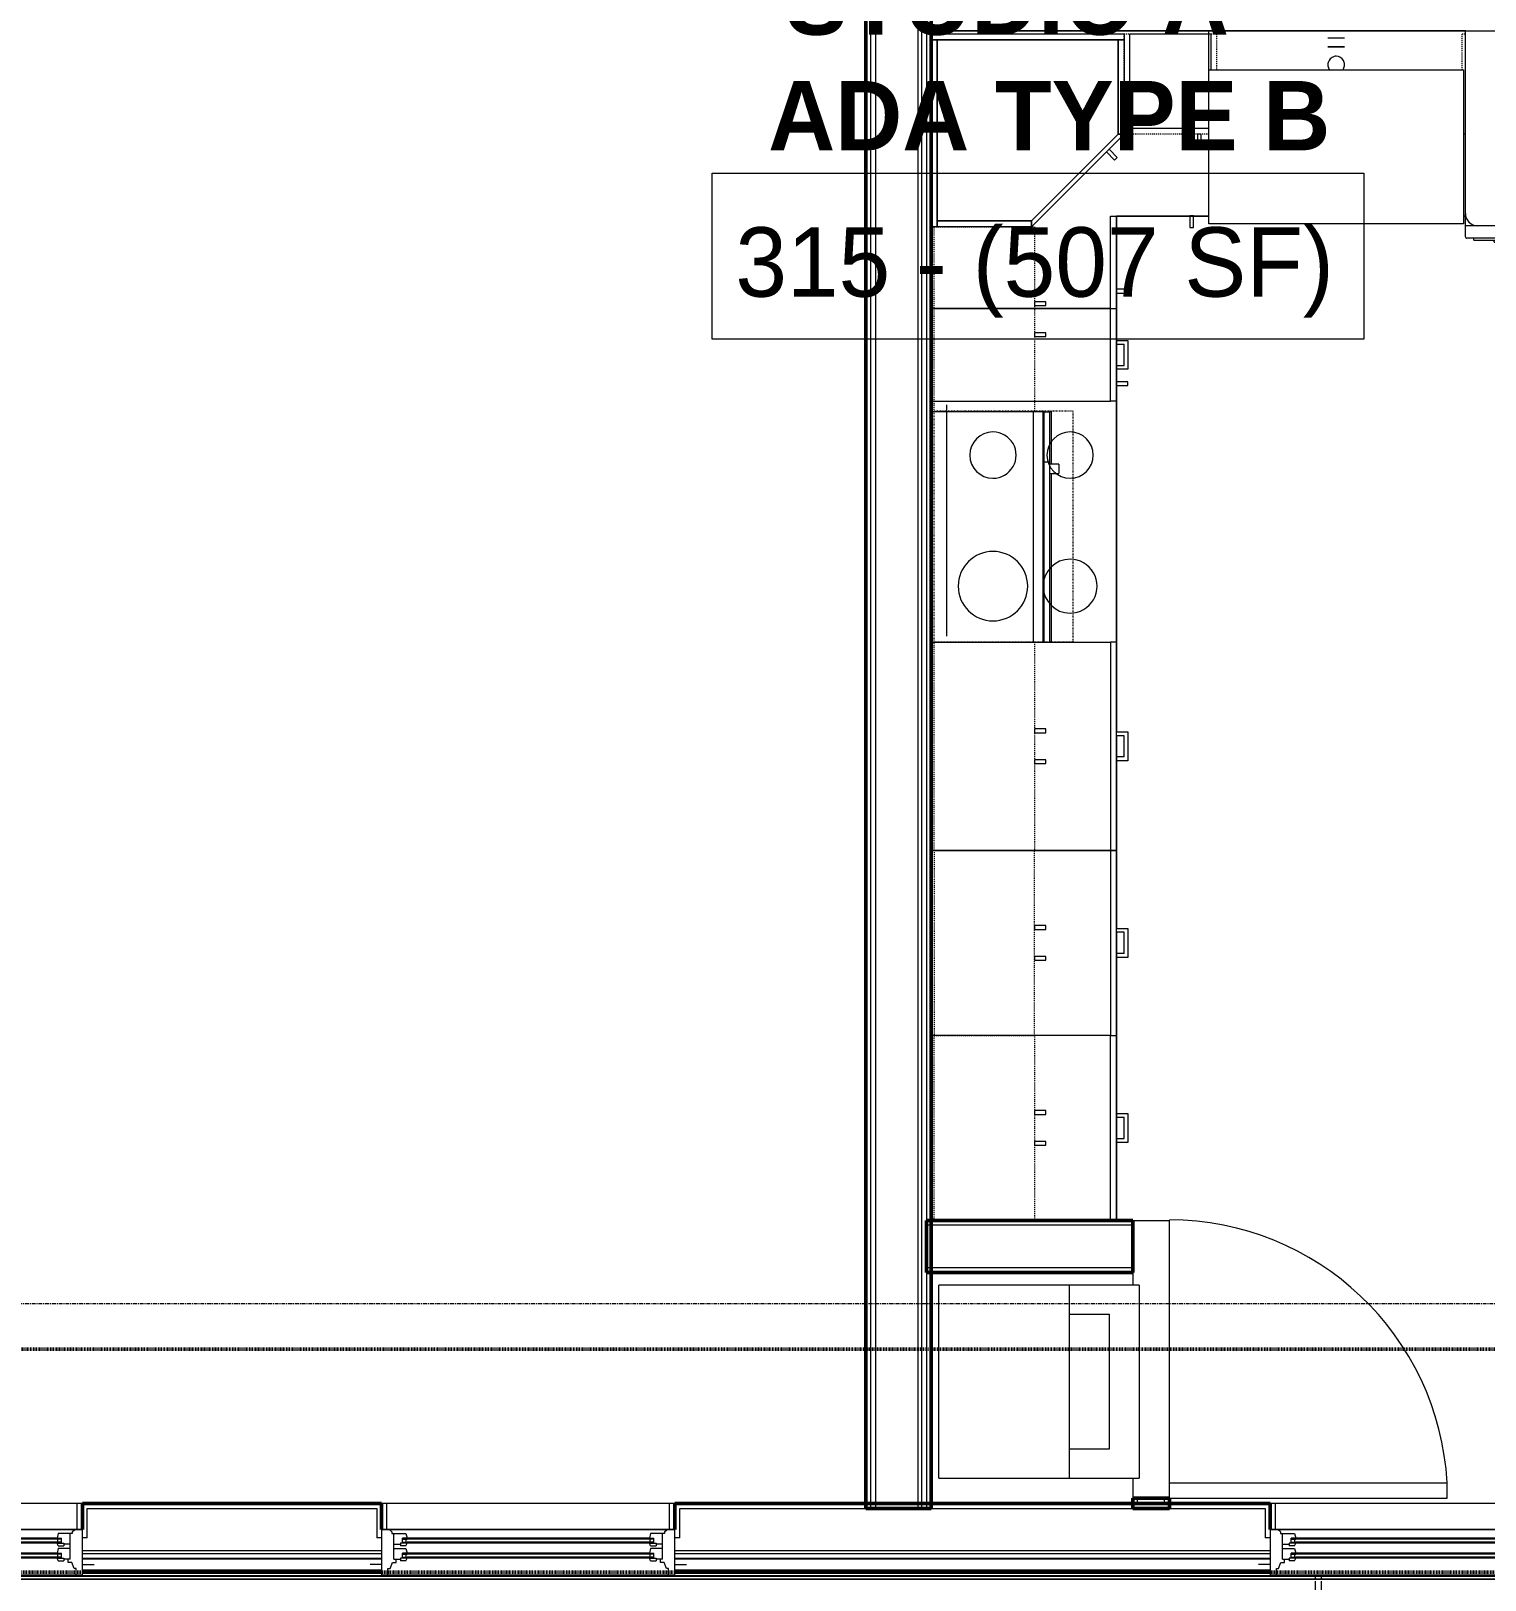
# Model space of a CAD drawing. Header units: inches. Extents: x -4235 to -464, y 9767 to 12347.
# Drawn here: x -3028.8 to -2840.3, y 11246.4 to 11447.2 of the extents above; entities that cross this region are included whole.
import ezdxf

# ---------------------------------------------------------------- set-up
doc = ezdxf.new("R2010")
doc.units = ezdxf.units.IN
doc.header["$MEASUREMENT"] = 0
for name, pattern in [('Dash', [0.25, 0.125, -0.125]), ('Dash 1_16_', [0.125, 0.0625, -0.0625]), ('Grid Line 1_2_', [0.875, 0.5, -0.125, 0.125, -0.125]), ('Overhead', [0.15625, 0.09375, -0.0625])]:
    doc.linetypes.add(name, pattern=pattern)
for name, color, linetype, lineweight in [('0-1', 7, 'Continuous', 5), ('0-2', 10, 'Continuous', 9), ('A-AREA-IDEN', 2, 'Continuous', 9), ('A-DOOR-1', 10, 'Continuous', 9), ('A-DOOR-2', 50, 'Continuous', 20), ('A-GLAZ-1', 151, 'Continuous', 9), ('A-GLAZ-2', 151, 'Continuous', 20), ('A-WALL', 113, 'Continuous', 13), ('A-WALL-1', 7, 'Continuous', 50), ('A-WALL-2', 250, 'Continuous', 13), ('A-WALL-3', 10, 'Continuous', 9), ('A-WALL-4', 254, 'Continuous', 9), ('A-WALL-5', 113, 'Continuous', 9), ('A-WALL-6', 113, 'Continuous', 50), ('C-PROP-LINE-1', 91, 'Dash 1_16_', 50), ('I-WALL-1', 7, 'Continuous', 50), ('P-SANR-FIXT-1', 10, 'Continuous', 9), ('P-SANR-FIXT-2', 254, 'Continuous', 9), ('Q-CASE', 31, 'Continuous', 9), ('Q-CASE-1', 254, 'Continuous', 9), ('Q-CASE-2', 10, 'Continuous', 9), ('Q-CASE-3', 254, 'Dash', 9), ('Q-CASE-4', 10, 'Dash', 9), ('Q-SPCQ-1', 10, 'Continuous', 9), ('Q-SPCQ-2', 91, 'Overhead', 9), ('S-GRID-1', 1, 'Grid Line 1_2_', 9)]:
    doc.layers.add(name, color=color, linetype=linetype, lineweight=lineweight)
doc.styles.add('Century Gothic', font='ufonts.com_century-gothic.ttf', dxfattribs={"height": 9})
doc.styles.add('Century Gothic_B', font='GOTHICB.TTF', dxfattribs={"height": 9})

# ---------------------------------------------------------------- blocks, each defined once
blk = doc.blocks.new('Range - 24_ x 30_-2320547-BACKGROUND - RCP - 3RD FLOOR')
at = {"layer": 'Q-SPCQ-1'}
blk.add_line((0, 22), (30, 22), dxfattribs=at)
for centre, radius, start, end in [((6.5, 16), 4.5, 360, 180), ((23.5, 16), 3, 360, 180), ((6.5, 16), 4.5, 180, 360), ((23.5, 16), 3, 180, 0), ((6.5, 6), 3.5, 360, 180), ((23.5, 6), 3, 360, 180), ((6.5, 6), 3.5, 180, 0), ((23.5, 6), 3, 180, 360)]:
    blk.add_arc(centre, radius, start, end, dxfattribs=at)
blk = doc.blocks.new('Dishwasher_15404 - 34_ counter-V65-BACKGROUND - RCP - 3RD FLOOR')
at = {"layer": 'Q-SPCQ-1'}
for p, q in [((0, -24), (0, 0)), ((0, 0), (23.68, 0)), ((23.68, 0), (25.25, 0)), ((25.25, 0), (26.68, 0)), ((25.25, 0), (25.25, -1.57)), ((25.25, -1.57), (25.25, -22.43)), ((26.87, -0.2), (26.87, -23.8)), ((27.12, -1.09), (26.87, -1.09)), ((27.12, -2.61), (27.12, -1.09)), ((27.12, -3.81), (27.12, -2.61)), ((27.12, -20.19), (27.12, -3.81)), ((27.37, -4.82), (27.12, -4.82)), ((27.37, -5.81), (27.37, -4.82)), ((27.37, -6.79), (27.37, -5.81)), ((27.12, -6.79), (27.37, -6.79)), ((27.37, -16.15), (27.12, -16.15)), ((27.37, -16.74), (27.12, -16.74)), ((27.37, -17.33), (27.12, -17.33)), ((27.37, -17.92), (27.12, -17.92)), ((27.37, -16.74), (27.37, -16.15)), ((27.37, -17.92), (27.37, -17.33)), ((27.37, -18.51), (27.12, -18.51)), ((27.37, -19.1), (27.12, -19.1)), ((27.37, -19.69), (27.12, -19.69)), ((27.37, -19.1), (27.37, -18.51)), ((27.37, -20.28), (27.37, -19.69)), ((27.12, -21.39), (27.12, -20.19)), ((27.37, -20.28), (27.12, -20.28)), ((27.12, -22.91), (27.12, -21.39)), ((23.68, -24), (0, -24)), ((25.25, -24), (23.68, -24)), ((25.25, -22.43), (25.25, -24)), ((26.68, -24), (25.25, -24)), ((27.12, -22.91), (26.87, -22.91))]:
    blk.add_line(p, q, dxfattribs=at)
for centre, radius, start, end in [((26.68, -0.2), 0.197, 15, 90), ((26.68, -0.2), 0.197, 0, 90), ((23.68, -1.57), 1.57, 0, 90), ((23.68, -1.57), 1.57, 32.077, 42.3359), ((23.68, -1.57), 1.57, 17.8182, 27.5266), ((23.68, -1.57), 1.57, 0, 13.6425), ((23.68, -22.43), 1.57, 270, 0), ((23.68, -22.43), 1.57, 317.6641, 327.923), ((23.68, -22.43), 1.57, 332.4734, 342.1818), ((23.68, -22.43), 1.57, 347.4108, 0), ((26.68, -23.8), 0.197, 270, 0)]:
    blk.add_arc(centre, radius, start, end, dxfattribs=at)
blk = doc.blocks.new('SWING - SINGLE - FLUSH - 36_ x 80_ - OFFSET PIVOT DOOR AT MAGIC PAK AND WASHER_DRYER-3199414-BACKGROUND - RCP - 3RD FLOOR')
at = {"layer": 'A-DOOR-1'}
blk.add_arc((18, 2.37), 36.07, 93.1789, 180, dxfattribs=at)
at = {"layer": 'A-DOOR-2'}
for p, q in [((16, 2.37), (16, 38.39)), ((18, 38.39), (16, 38.39)), ((18, 2.37), (18, 38.39)), ((18, 2.37), (16, 2.37))]:
    blk.add_line(p, q, dxfattribs=at)
blk = doc.blocks.new('Stacked Washer and Dryer - 26_x25_ - Private-1352637-BACKGROUND - RCP - 3RD FLOOR')
at = {"layer": 'P-SANR-FIXT-1'}
for p, q in [((26, 12.5), (0, 12.5)), ((0, -12.5), (0, 12.5)), ((16.90625, 12.5), (16.90625, -12.5)), ((26, 12.5), (26, -12.5)), ((16.90625, 8.75), (22.09375, 8.75)), ((22.09375, 8.75), (22.09375, -8.75)), ((22.09375, -8.75), (16.90625, -8.75)), ((0, -12.5), (26, -12.5))]:
    blk.add_line(p, q, dxfattribs=at)
blk = doc.blocks.new('30quot_MicrowaveVent_11166 - 70cm miele oven-V67-BACKGROUND - RCP - 3RD FLOOR')
at = {"layer": 'Q-CASE-1'}
for p, q in [((-14.2, -0.41), (-14.2, -13.23)), ((15.68, -13.23), (15.68, -0.41)), ((-14.2, -13.23), (-14.2, -14.49)), ((15.68, -13.23), (-14.2, -13.23)), ((15.68, -14.49), (15.68, -13.23)), ((-14.2, -14.49), (15.68, -14.49)), ((9.18, -14.61), (-14.2, -14.61)), ((-14.2, -14.61), (-14.2, -15.39)), ((-14.2, -15.39), (-14.2, -15.6)), ((-14.2, -15.39), (9.18, -15.39)), ((-14.2, -15.6), (7.69, -15.6)), ((7.69, -15.39), (7.69, -16.55)), ((8.88, -16.55), (8.88, -15.39)), ((8.88, -15.6), (15.68, -15.6)), ((9.18, -14.61), (9.18, -15.39)), ((15.68, -14.61), (9.18, -14.61)), ((9.18, -14.61), (9.18, -15.39)), ((9.18, -15.39), (15.68, -15.39)), ((15.68, -14.61), (15.68, -15.39)), ((15.68, -15.6), (15.68, -15.39)), ((7.69, -16.6), (8.88, -16.6))]:
    blk.add_line(p, q, dxfattribs=at)
at = {"layer": 'Q-CASE-2'}
for p, q in [((-14.2, 0), (-14.2, -0.37)), ((15.68, 0), (-14.2, 0)), ((15.68, -0.37), (15.68, 0))]:
    blk.add_line(p, q, dxfattribs=at)
blk = doc.blocks.new('Base Cabinet 3 Drawer 230 - Base Cabinet 3 Drawer 230 27_-2571739-BACKGROUND - RCP - 3RD FLOOR')
at = {"layer": 'Q-CASE-2'}
for p, q in [((-12.76, -23.25), (-12.76, 0)), ((-12.76, 0), (14.24, 0)), ((14.24, 0), (14.24, -23.25)), ((-12.76, -23.25), (-12.76, -24)), ((14.24, -23.25), (-12.76, -23.25)), ((-12.76, -24), (14.24, -24)), ((-0.64, -24), (-1.14, -24)), ((-1.14, -25.5), (-1.14, -24)), ((-0.64, -25), (-0.64, -24)), ((2.11, -25), (2.11, -24)), ((2.11, -24), (2.61, -24)), ((2.61, -24), (2.61, -25.5)), ((14.24, -24), (14.24, -23.25)), ((2.61, -25.5), (-1.14, -25.5)), ((-0.64, -25), (2.11, -25))]:
    blk.add_line(p, q, dxfattribs=at)
blk = doc.blocks.new('Base Cabinet 3 Drawer 230 - Base Cabinet 3 Drawer 230 24_-2554933-BACKGROUND - RCP - 3RD FLOOR')
at = {"layer": 'Q-CASE-2'}
for p, q in [((-11.26, -23.25), (-11.26, 0)), ((-11.26, 0), (12.74, 0)), ((12.74, 0), (12.74, -23.25)), ((-11.26, -23.25), (-11.26, -24)), ((12.74, -23.25), (-11.26, -23.25)), ((-11.26, -24), (12.74, -24)), ((-0.64, -24), (-1.14, -24)), ((-1.14, -25.5), (-1.14, -24)), ((-0.64, -25), (-0.64, -24)), ((2.11, -25), (2.11, -24)), ((2.11, -24), (2.61, -24)), ((2.61, -24), (2.61, -25.5)), ((12.74, -24), (12.74, -23.25)), ((2.61, -25.5), (-1.14, -25.5)), ((-0.64, -25), (2.11, -25))]:
    blk.add_line(p, q, dxfattribs=at)
blk = doc.blocks.new('Single Door 1 Drawer 211 - 211 Base Cabinet Single Door1 Drawer 12_-2709705-BACKGROUND - RCP - 3RD FLOOR')
at = {"layer": 'Q-CASE-2'}
for p, q in [((-7.14, 24), (-7.14, 25.5)), ((-7.14, 25.5), (-3.39, 25.5)), ((-3.89, 25), (-6.64, 25)), ((-6.64, 24), (-6.64, 25)), ((-3.89, 24), (-3.89, 25)), ((-3.39, 25.5), (-3.39, 24)), ((-1.27, 25.5), (-1.76, 25.5)), ((-1.76, 25.5), (-1.76, 24)), ((-1.27, 24), (-1.27, 25.5)), ((-11.26, 24), (0.74, 24)), ((-11.26, 23.25), (-11.26, 24)), ((0.74, 23.25), (-11.26, 23.25)), ((-11.26, 23.25), (-11.26, 0)), ((-7.14, 24), (-6.64, 24)), ((-3.39, 24), (-3.89, 24)), ((-1.76, 24), (-1.27, 24)), ((0.74, 24), (0.74, 23.25)), ((0.74, 0), (0.74, 23.25)), ((-11.26, 0), (0.74, 0))]:
    blk.add_line(p, q, dxfattribs=at)
blk = doc.blocks.new('Base Cabinet Corner 197 - Base Cabinet Corner 197-2569781-BACKGROUND - RCP - 3RD FLOOR')
at = {"layer": 'Q-CASE-2'}
for p, q in [((0.74, 36), (-23.26, 36)), ((-23.26, 36), (-23.26, 0)), ((0.74, 23.25), (0.74, 36)), ((0.74, 24), (0.74, 36)), ((0.73, 34), (0.73, 33.51)), ((2.23, 34), (0.73, 34)), ((0.73, 33.51), (2.23, 33.51)), ((2.23, 33.51), (2.23, 34)), ((10.73, 25.5), (10.24, 25.5)), ((10.24, 25.5), (10.24, 24)), ((10.73, 24), (10.73, 25.5)), ((12.74, 24), (0.74, 24)), ((0.74, 23.25), (0.74, 24)), ((12.74, 23.25), (0.74, 23.25)), ((10.24, 24), (10.73, 24)), ((12.74, 0), (12.74, 24)), ((-23.26, 0), (12.74, 0))]:
    blk.add_line(p, q, dxfattribs=at)
blk = doc.blocks.new('308 - 308 x 24_-V68-BACKGROUND - RCP - 3RD FLOOR')
at = {"layer": 'Q-CASE'}
for p, q in [((-12, 13.19), (0, 25.19)), ((0, 24.44), (-11.25, 13.19)), ((0, 25.19), (0, 24.44)), ((-11.25, 13.19), (-12, 13.19))]:
    blk.add_line(p, q, dxfattribs=at)
at = {"layer": 'Q-CASE-1'}
for p, q in [((-11.25, 13.19), (0, 24.44)), ((0, 25.19), (12.25, 25.19)), ((0, 24.44), (0, 25.19)), ((0, 24.44), (12.25, 24.44)), ((12.25, 24.44), (0, 24.44)), ((12.25, 25.19), (12.25, 24.44)), ((12.25, 0.94), (12.25, 25.19)), ((12.25, 25.19), (12.59, 25.19)), ((12.25, 24.44), (12.25, 0.94)), ((-10.76, 16.55), (-11.11, 16.2)), ((-11.11, 16.2), (-10.05, 15.14)), ((-9.7, 15.49), (-10.76, 16.55)), ((-12, 13.19), (-11.25, 13.19)), ((-12, 3.33), (-12, 13.19)), ((-11.25, 3.27), (-11.25, 13.19)), ((-11.25, 13.19), (-11.25, 3.27)), ((-12, 0.94), (-12, 3.31)), ((-11.25, 0.94), (-11.25, 3.2)), ((-11.25, 3.2), (-11.25, 0.94)), ((-11.25, 0.94), (-12, 0.94)), ((-12, 0.19), (-12, 0.94)), ((-12, 0.94), (12.59, 0.94)), ((12.25, 0.94), (-11.25, 0.94)), ((12.59, 0.94), (12.25, 0.94))]:
    blk.add_line(p, q, dxfattribs=at)
at = {"layer": 'Q-CASE-2'}
for p, q in [((12.62, 25.19), (13, 25.19)), ((13, 25.19), (13, 0.94)), ((10.32, 0.19), (-12, 0.19)), ((12.59, 0.19), (10.37, 0.19)), ((13, 0.94), (12.62, 0.94)), ((12.62, 0.94), (13, 0.94)), ((13, 0.19), (12.62, 0.19)), ((13, 0.94), (13, 0.19))]:
    blk.add_line(p, q, dxfattribs=at)
blk = doc.blocks.new('300 Series Wall Hung Cabinet_302 - 24_ X 24_-2590484-BACKGROUND - RCP - 3RD FLOOR')
at = {"layer": 'Q-CASE-3'}
for p, q in [((11.6, 13.19), (11.85, 13.19)), ((12, 4.87), (12, 0.19))]:
    blk.add_line(p, q, dxfattribs=at)
at = {"layer": 'Q-CASE-4'}
blk.add_line((12, 0.19), (11.6, 0.19), dxfattribs=at)
blk = doc.blocks.new('300 Series Wall Hung Cabinet_301 - 12_ x 24_-2730234-BACKGROUND - RCP - 3RD FLOOR')
at = {"layer": 'Q-CASE-1'}
for p, q in [((-3.51, 14.69), (-4, 14.69)), ((-4, 14.69), (-4, 13.19)), ((-3.51, 13.19), (-3.51, 14.69)), ((-5, 12.44), (5.25, 12.44)), ((-4, 13.19), (-3.51, 13.19)), ((5.25, 12.44), (5.25, 3.44)), ((-5.25, 0.19), (-5.25, 4.87)), ((5.25, 3.41), (5.25, 0.19))]:
    blk.add_line(p, q, dxfattribs=at)
at = {"layer": 'Q-CASE-2'}
blk.add_line((5.25, 0.19), (-5.25, 0.19), dxfattribs=at)
at = {"layer": 'Q-CASE-3'}
for p, q in [((-5, 13.19), (6, 13.19)), ((6, 13.19), (6, 3.33)), ((-6, 0.19), (-6, 4.87)), ((6, 3.31), (6, 0.19))]:
    blk.add_line(p, q, dxfattribs=at)
at = {"layer": 'Q-CASE-4'}
blk.add_line((6, 0.19), (-6, 0.19), dxfattribs=at)
blk = doc.blocks.new('Base Cabinet 3 Drawer 230 - Base Cabinet 3 Drawer 230 24_-2578604-BACKGROUND - RCP - 3RD FLOOR')
at = {"layer": 'Q-CASE-2'}
for p, q in [((-1.14, 24), (-1.14, 25.5)), ((-1.14, 25.5), (2.61, 25.5)), ((2.11, 25), (-0.64, 25)), ((-0.64, 24), (-0.64, 25)), ((2.11, 24), (2.11, 25)), ((2.61, 25.5), (2.61, 24)), ((-11.26, 24), (12.74, 24)), ((-11.26, 23.25), (-11.26, 24)), ((12.74, 23.25), (-11.26, 23.25)), ((-11.26, 23.25), (-11.26, 0)), ((-1.14, 24), (-0.64, 24)), ((2.61, 24), (2.11, 24)), ((12.74, 24), (12.74, 23.25)), ((12.74, 0), (12.74, 23.25)), ((-11.26, 0), (12.74, 0))]:
    blk.add_line(p, q, dxfattribs=at)
blk = doc.blocks.new('kitchen_faucet_14143 - kitchen_faucet_14143-V74-BACKGROUND - RCP - 3RD FLOOR')
at = {"layer": 'P-SANR-FIXT-2'}
for p, q in [((2.26, 1.05), (2.26, 1.08)), ((2.26, 0.94), (2.26, 1.05)), ((2.26, 0.54), (2.26, 0.94)), ((2.26, 0.28), (2.26, 0.54)), ((2.26, 0), (2.26, 0.28)), ((2.26, -0.28), (2.26, 0)), ((2.34, 1.08), (2.34, 1.05)), ((2.34, 1.05), (2.34, 0.94)), ((2.34, 0.94), (2.34, 0.54)), ((2.34, 0.54), (2.34, 0.28)), ((2.34, 0.28), (2.34, -0.28)), ((3.44, 0.94), (3.44, 1.08)), ((3.44, 0.54), (3.44, 0.94)), ((3.44, 0.28), (3.44, 0.54)), ((3.44, -0.28), (3.44, 0.28)), ((2.26, -0.54), (2.26, -0.28)), ((2.26, -0.77), (2.26, -0.54)), ((2.26, -0.94), (2.26, -0.77)), ((2.26, -1.05), (2.26, -0.94)), ((2.26, -1.08), (2.26, -1.05)), ((2.34, -0.28), (2.34, -0.54)), ((2.34, -0.54), (2.34, -0.94)), ((2.34, -0.94), (2.34, -1.08)), ((3.44, -0.77), (3.44, -0.28)), ((3.44, -0.94), (3.44, -0.77)), ((3.44, -1.05), (3.44, -0.94)), ((3.44, -1.08), (3.44, -1.05))]:
    blk.add_line(p, q, dxfattribs=at)
for start, end in [(120, 130.3805), (105, 120), (75, 105), (15, 74.8695), (300, 0), (0, 15), (229.6195, 240), (240, 255), (255, 285), (285, 300)]:
    blk.add_arc((0, 0), 1.08, start, end, dxfattribs=at)
blk = doc.blocks.new('Stainless Steel Farmhous Kitchen Sink - Stainless Steel Farmhous Kitchen Sink-2552578-BACKGROUND - RCP - 3RD FLOOR')
at = {"layer": 'P-SANR-FIXT-1'}
for p, q in [((-33, 22.2), (0, 22.2)), ((-33, 2.25), (-33, 22.2)), ((0, 22.2), (0, 2.25)), ((0, 2.25), (-33, 2.25))]:
    blk.add_line(p, q, dxfattribs=at)
blk = doc.blocks.new('300 Series Wall Hung Cabinet_302 - 27_ X 24_-2766376-BACKGROUND - RCP - 3RD FLOOR')
at = {"layer": 'Q-CASE-1'}
for p, q in [((-1.76, 14.69), (-2.25, 14.69)), ((-2.25, 14.69), (-2.25, 13.19)), ((-1.76, 13.19), (-1.76, 14.69)), ((2.24, 14.69), (1.75, 14.69)), ((1.75, 14.69), (1.75, 13.19)), ((2.24, 13.19), (2.24, 14.69)), ((-2.25, 13.19), (-1.76, 13.19)), ((1.75, 13.19), (2.24, 13.19))]:
    blk.add_line(p, q, dxfattribs=at)
at = {"layer": 'Q-CASE-3'}
for p, q in [((-13.5, 0.19), (-13.5, 13.19)), ((-13.5, 13.19), (13.5, 13.19)), ((13.5, 13.19), (13.5, 0.19))]:
    blk.add_line(p, q, dxfattribs=at)
at = {"layer": 'Q-CASE-4'}
blk.add_line((13.5, 0.19), (-13.5, 0.19), dxfattribs=at)
blk = doc.blocks.new('300 Series Wall Hung Cabinet_302 - 24_ X 24_-V76-BACKGROUND - RCP - 3RD FLOOR')
at = {"layer": 'Q-CASE-1'}
for p, q in [((-1.76, -13.19), (-2.25, -13.19)), ((-2.25, -13.19), (-2.25, -14.69)), ((-1.76, -14.69), (-1.76, -13.19)), ((2.24, -13.19), (1.75, -13.19)), ((1.75, -13.19), (1.75, -14.69)), ((2.24, -14.69), (2.24, -13.19)), ((-2.25, -14.69), (-1.76, -14.69)), ((1.75, -14.69), (2.24, -14.69))]:
    blk.add_line(p, q, dxfattribs=at)
at = {"layer": 'Q-CASE-3'}
for p, q in [((-12, -0.19), (-12, -13.19)), ((12, -13.19), (12, -0.19)), ((-12, -13.19), (12, -13.19))]:
    blk.add_line(p, q, dxfattribs=at)
at = {"layer": 'Q-CASE-4'}
blk.add_line((12, -0.19), (-12, -0.19), dxfattribs=at)
blk = doc.blocks.new('300 Series Wall Hung Cabinet_302 - 24_ X 24_-V75-BACKGROUND - RCP - 3RD FLOOR')
at = {"layer": 'Q-CASE-1'}
for p, q in [((-1.76, 14.69), (-2.25, 14.69)), ((-2.25, 14.69), (-2.25, 13.19)), ((-1.76, 13.19), (-1.76, 14.69)), ((2.24, 14.69), (1.75, 14.69)), ((1.75, 14.69), (1.75, 13.19)), ((2.24, 13.19), (2.24, 14.69)), ((-2.25, 13.19), (-1.76, 13.19)), ((1.75, 13.19), (2.24, 13.19))]:
    blk.add_line(p, q, dxfattribs=at)
at = {"layer": 'Q-CASE-3'}
for p, q in [((-12, 0.19), (-12, 13.19)), ((-12, 13.19), (12, 13.19)), ((12, 13.19), (12, 0.19))]:
    blk.add_line(p, q, dxfattribs=at)
at = {"layer": 'Q-CASE-4'}
blk.add_line((12, 0.19), (-12, 0.19), dxfattribs=at)
blk = doc.blocks.new('300 Series Wall Hung Cabinet_302 - 24_ X 24_-V79-BACKGROUND - RCP - 3RD FLOOR')
at = {"layer": 'Q-CASE-1'}
for p, q in [((-1.76, 14.69), (-2.25, 14.69)), ((-2.25, 14.69), (-2.25, 13.19)), ((-1.76, 13.19), (-1.76, 14.69)), ((2.24, 14.69), (1.75, 14.69)), ((1.75, 14.69), (1.75, 13.19)), ((2.24, 13.19), (2.24, 14.69)), ((-2.25, 13.19), (-1.76, 13.19)), ((1.75, 13.19), (2.24, 13.19))]:
    blk.add_line(p, q, dxfattribs=at)
at = {"layer": 'Q-CASE-3'}
for p, q in [((-12, 0.19), (-12, 13.19)), ((-12, 13.19), (12, 13.19))]:
    blk.add_line(p, q, dxfattribs=at)
at = {"layer": 'Q-CASE-4'}
for p, q in [((12, 13.19), (12, 0.19)), ((12, 0.19), (-12, 0.19))]:
    blk.add_line(p, q, dxfattribs=at)
blk = doc.blocks.new('Range_Hood_386 - 30_ Wide-2911716-BACKGROUND - RCP - 3RD FLOOR')
at = {"layer": 'Q-SPCQ-2'}
for p, q in [((-15, -6), (-15, 12)), ((-15, 12), (15, 12)), ((15, 12), (15, -6)), ((15, -6), (-15, -6))]:
    blk.add_line(p, q, dxfattribs=at)
blk = doc.blocks.new('CTR - 1st Phase - Unit Layouts_rvt-1-BACKGROUND - RCP - 3RD FLOOR')
at = {"layer": 'A-WALL-1'}
for p, q in [((-2912.7, 11292.98), (-2885.95, 11292.98)), ((-2912.7, 11286.23), (-2912.7, 11292.98)), ((-2885.95, 11292.98), (-2885.95, 11286.23)), ((-2885.95, 11286.23), (-2912.7, 11286.23)), ((-2885.95, 11255.64), (-2885.95, 11256.98)), ((-2885.95, 11256.98), (-2881.2, 11256.98)), ((-2885.32, 11255.64), (-2885.95, 11255.64)), ((-2881.82, 11255.64), (-2885.32, 11255.64)), ((-2881.2, 11255.64), (-2881.82, 11255.64)), ((-2881.2, 11256.98), (-2881.2, 11255.64))]:
    blk.add_line(p, q, dxfattribs=at)
at = {"layer": 'A-WALL-2'}
for p, q in [((-2885.95, 11292.36), (-2912.7, 11292.36)), ((-2885.95, 11286.86), (-2912.7, 11286.86)), ((-2885.32, 11256.27), (-2885.32, 11256.98)), ((-2881.82, 11256.27), (-2885.32, 11256.27)), ((-2881.82, 11256.27), (-2881.82, 11256.98))]:
    blk.add_line(p, q, dxfattribs=at)
at = {"layer": 'A-WALL-3'}
for p, q in [((-2885.95, 11292.98), (-2881.2, 11292.98)), ((-2881.2, 11256.98), (-2881.2, 11292.98)), ((-2885.95, 11286.23), (-2885.95, 11284.58)), ((-2885.95, 11259.58), (-2885.95, 11256.98))]:
    blk.add_line(p, q, dxfattribs=at)
at = {"layer": 'A-WALL-4'}
for p, q in [((-2885.95, 11292.98), (-2885.95, 11286.23)), ((-2885.95, 11256.98), (-2881.2, 11256.98))]:
    blk.add_line(p, q, dxfattribs=at)
at = {"layer": 'A-WALL-5'}
for p, q in [((-2912.07, 11447.24), (-2912.07, 11292.98)), ((-2842.82, 11447.24), (-2912.07, 11447.24)), ((-2912.07, 11447.24), (-2842.82, 11447.24)), ((-2912.07, 11292.98), (-2912.07, 11447.24)), ((-2888.07, 11413.74), (-2888.07, 11423.24)), ((-2888.07, 11423.24), (-2878.56, 11423.24)), ((-2878.56, 11423.24), (-2888.07, 11423.24)), ((-2888.07, 11423.24), (-2888.07, 11413.74)), ((-2878.07, 11423.24), (-2876.07, 11423.24)), ((-2876.07, 11423.24), (-2878.07, 11423.24)), ((-2843.07, 11423.24), (-2842.82, 11423.24)), ((-2842.82, 11423.24), (-2843.07, 11423.24)), ((-2888.07, 11413.25), (-2888.07, 11413.74)), ((-2888.07, 11407.11), (-2888.07, 11413.25)), ((-2888.07, 11413.25), (-2888.07, 11407.11)), ((-2888.07, 11406.61), (-2888.07, 11407.11)), ((-2888.07, 11403.86), (-2888.07, 11406.61)), ((-2888.07, 11406.61), (-2888.07, 11403.86)), ((-2888.07, 11403.36), (-2888.07, 11403.86)), ((-2888.07, 11401.74), (-2888.07, 11403.36)), ((-2888.07, 11403.36), (-2888.07, 11401.74)), ((-2888.07, 11401.25), (-2888.07, 11401.74)), ((-2888.07, 11356.36), (-2888.07, 11401.25)), ((-2888.07, 11401.25), (-2888.07, 11356.36)), ((-2888.07, 11355.86), (-2888.07, 11356.36)), ((-2888.07, 11353.11), (-2888.07, 11355.86)), ((-2888.07, 11355.86), (-2888.07, 11353.11)), ((-2888.07, 11352.61), (-2888.07, 11353.11)), ((-2888.07, 11330.86), (-2888.07, 11352.61)), ((-2888.07, 11352.61), (-2888.07, 11330.86)), ((-2888.07, 11330.36), (-2888.07, 11330.86)), ((-2888.07, 11327.61), (-2888.07, 11330.36)), ((-2888.07, 11330.36), (-2888.07, 11327.61)), ((-2888.07, 11327.11), (-2888.07, 11327.61)), ((-2888.07, 11306.86), (-2888.07, 11327.11)), ((-2888.07, 11327.11), (-2888.07, 11306.86)), ((-2888.07, 11306.36), (-2888.07, 11306.86)), ((-2888.07, 11303.61), (-2888.07, 11306.36)), ((-2888.07, 11306.36), (-2888.07, 11303.61)), ((-2888.07, 11303.11), (-2888.07, 11303.61)), ((-2888.07, 11292.98), (-2888.07, 11303.11)), ((-2888.07, 11303.11), (-2888.07, 11292.98)), ((-2912.07, 11292.98), (-2888.07, 11292.98)), ((-2888.07, 11292.98), (-2912.07, 11292.98))]:
    blk.add_line(p, q, dxfattribs=at)
at = {"layer": '0-2'}
for name, p, rotation in [('Base Cabinet Corner 197 - Base Cabinet Corner 197-2569781-BACKGROUND - RCP - 3RD FLOOR', (-2912.07, 11423.98), 270.0000000000526), ('308 - 308 x 24_-V68-BACKGROUND - RCP - 3RD FLOOR', (-2899.07, 11447.05), 180), ('300 Series Wall Hung Cabinet_301 - 12_ x 24_-2730234-BACKGROUND - RCP - 3RD FLOOR', (-2881.07, 11447.05), 180), ('kitchen_faucet_14143 - kitchen_faucet_14143-V74-BACKGROUND - RCP - 3RD FLOOR', (-2859.57, 11442.88), 90.00000000001656), ('300 Series Wall Hung Cabinet_302 - 24_ X 24_-2590484-BACKGROUND - RCP - 3RD FLOOR', (-2831.22, 11447.05), 180), ('Dishwasher_15404 - 34_ counter-V65-BACKGROUND - RCP - 3RD FLOOR', (-2818.82, 11447.24), 269.9999999999326), ('Stainless Steel Farmhous Kitchen Sink - Stainless Steel Farmhous Kitchen Sink-2552578-BACKGROUND - RCP - 3RD FLOOR', (-2876.07, 11444.43), 180), ('300 Series Wall Hung Cabinet_302 - 24_ X 24_-V75-BACKGROUND - RCP - 3RD FLOOR', (-2911.89, 11409.86), 270.0000000000061), ('Single Door 1 Drawer 211 - 211 Base Cabinet Single Door1 Drawer 12_-2709705-BACKGROUND - RCP - 3RD FLOOR', (-2912.07, 11399.98), 270.000000000052), ('Range_Hood_386 - 30_ Wide-2911716-BACKGROUND - RCP - 3RD FLOOR', (-2899.7, 11382.98), 90.00000000001071), ('Range - 24_ x 30_-2320547-BACKGROUND - RCP - 3RD FLOOR', (-2888.07, 11368.74), 89.99999999994498), ('30quot_MicrowaveVent_11166 - 70cm miele oven-V67-BACKGROUND - RCP - 3RD FLOOR', (-2912.07, 11382.18), 90.00000000000776), ('Base Cabinet 3 Drawer 230 - Base Cabinet 3 Drawer 230 27_-2571739-BACKGROUND - RCP - 3RD FLOOR', (-2912.07, 11353.74), 89.99999999996236), ('300 Series Wall Hung Cabinet_302 - 27_ X 24_-2766376-BACKGROUND - RCP - 3RD FLOOR', (-2911.89, 11354.48), 270.0000000000061), ('Base Cabinet 3 Drawer 230 - Base Cabinet 3 Drawer 230 24_-2554933-BACKGROUND - RCP - 3RD FLOOR', (-2912.07, 11328.24), 89.99999999996236), ('300 Series Wall Hung Cabinet_302 - 24_ X 24_-V76-BACKGROUND - RCP - 3RD FLOOR', (-2911.89, 11328.98), 90.00000000000617), ('Base Cabinet 3 Drawer 230 - Base Cabinet 3 Drawer 230 24_-2578604-BACKGROUND - RCP - 3RD FLOOR', (-2912.07, 11305.72), 270.000000000052), ('300 Series Wall Hung Cabinet_302 - 24_ X 24_-V79-BACKGROUND - RCP - 3RD FLOOR', (-2911.89, 11304.98), 270.0000000000061), ('SWING - SINGLE - FLUSH - 36_ x 80_ - OFFSET PIVOT DOOR AT MAGIC PAK AND WASHER_DRYER-3199414-BACKGROUND - RCP - 3RD FLOOR', (-2883.57, 11274.98), 269.99999999996)]:
    blk.add_blockref(name, p, dxfattribs=dict(at, rotation=rotation))
blk.add_blockref('Stacked Washer and Dryer - 26_x25_ - Private-1352637-BACKGROUND - RCP - 3RD FLOOR', (-2911.11, 11272.08), dxfattribs=at)
blk = doc.blocks.new('CTR - 1st Phase - Common Walls_rvt-1-BACKGROUND - RCP - 3RD FLOOR')
at = {"layer": 'A-WALL-2'}
for p, q in [((-2919.95, 11640.61), (-2919.95, 11255.64)), ((-2919.32, 11640.61), (-2919.32, 11255.64)), ((-2913.82, 11640.61), (-2913.82, 11255.64)), ((-2913.32, 11640.61), (-2913.32, 11255.64)), ((-2912.7, 11640.61), (-2912.7, 11255.64))]:
    blk.add_line(p, q, dxfattribs=at)
at = {"layer": 'I-WALL-1'}
for p, q in [((-2920.57, 11255.64), (-2920.57, 11640.61)), ((-2912.07, 11640.61), (-2912.07, 11255.64)), ((-2912.07, 11255.64), (-2920.57, 11255.64))]:
    blk.add_line(p, q, dxfattribs=at)
blk = doc.blocks.new('Basic Wall _ EXT - FIBER CEMENT - LARGE - ___-2162457-BACKGROUND - RCP - 3RD FLOOR')
at = {"layer": 'A-WALL-5'}
for p, q in [((-2983.34, 11249.14), (-3022.11, 11249.14)), ((-3022.11, 11249.14), (-2983.34, 11249.14)), ((-3022.11, 11249.11), (-2983.34, 11249.11)), ((-3022.11, 11249.11), (-2983.34, 11249.11)), ((-2868.14, 11249.14), (-2945.31, 11249.14)), ((-2945.31, 11249.14), (-2868.14, 11249.14)), ((-2945.31, 11249.11), (-2868.14, 11249.11)), ((-2945.31, 11249.11), (-2868.14, 11249.11)), ((-3400.56, 11246.52), (-2067.06, 11246.52)), ((-3400.55, 11246.51), (-2067.05, 11246.51)), ((-3400.55, 11246.51), (-2067.05, 11246.51)), ((-3400.53, 11246.5), (-2067.03, 11246.5)), ((-3400.52, 11246.48), (-2067.02, 11246.48)), ((-3400.52, 11246.48), (-2067.02, 11246.48))]:
    blk.add_line(p, q, dxfattribs=at)
blk = doc.blocks.new('Basic Wall _ EXT - FIBER CEMENT - SMALL - ___-2145931-BACKGROUND - RCP - 3RD FLOOR')
at = {"layer": 'A-WALL-5'}
for p, q in [((-3022.11, 11249.81), (-2983.34, 11249.81)), ((-3022.11, 11249.81), (-2983.34, 11249.81)), ((-2945.31, 11249.81), (-2868.14, 11249.81)), ((-2945.31, 11249.81), (-2868.14, 11249.81)), ((-3022.11, 11247.39), (-2983.34, 11247.39)), ((-3022.11, 11247.39), (-2983.34, 11247.39)), ((-3022.11, 11247.31), (-2983.34, 11247.31)), ((-2945.31, 11247.39), (-2868.14, 11247.39)), ((-2945.31, 11247.39), (-2868.14, 11247.39)), ((-2945.31, 11247.31), (-2868.14, 11247.31)), ((-3258, 11246.93), (-2862.27, 11246.93)), ((-3258, 11246.86), (-2862.27, 11246.86)), ((-2862.21, 11246.93), (-2862.16, 11246.93)), ((-2862.21, 11246.86), (-2862.16, 11246.86)), ((-2862.15, 11246.93), (-2862.08, 11246.93)), ((-2862.15, 11246.86), (-2862.08, 11246.86)), ((-2862.08, 11246.93), (-2861.99, 11246.93)), ((-2862.08, 11246.86), (-2861.99, 11246.86)), ((-2861.99, 11246.93), (-2861.89, 11246.93)), ((-2861.99, 11246.86), (-2861.89, 11246.86)), ((-2861.89, 11246.93), (-2861.8, 11246.93)), ((-2861.89, 11246.86), (-2861.8, 11246.86)), ((-2861.79, 11246.93), (-2861.71, 11246.93)), ((-2861.79, 11246.86), (-2861.71, 11246.86)), ((-2861.7, 11246.93), (-2861.63, 11246.93)), ((-2861.7, 11246.86), (-2861.63, 11246.86)), ((-2861.62, 11246.93), (-2861.57, 11246.93)), ((-2861.62, 11246.86), (-2861.57, 11246.86)), ((-2861.52, 11246.93), (-2828.79, 11246.93)), ((-2861.52, 11246.86), (-2828.79, 11246.86))]:
    blk.add_line(p, q, dxfattribs=at)
blk = doc.blocks.new('Window-Double_Hung-Andersen-400_Series-Tilt_Wash - DOUBLE HUNG - COTTAGE - 3RD FLOOR-2888224-BACKGROUND - RCP - 3RD FLOOR')
at = {"layer": 'A-GLAZ-1'}
for p, q in [((-16.29, 2.5), (-15.7, 2.5)), ((-16.29, 2.12), (-15.7, 2.12)), ((-15.82, 2.5), (-15.82, 2.12)), ((-15.7, 2.63), (15.7, 2.63)), ((-15.7, 2.5), (15.7, 2.5)), ((-15.7, 2.12), (15.7, 2.12)), ((16.29, 2.5), (15.7, 2.5)), ((16.29, 2.12), (15.7, 2.12)), ((15.82, 2.5), (15.82, 2.12)), ((-16.29, 0.56), (-15.7, 0.56)), ((-16.29, 0.19), (-15.7, 0.19)), ((-15.82, 0.56), (-15.82, 0.19)), ((-15.7, 2), (15.7, 2)), ((-15.7, 0.69), (15.7, 0.69)), ((-15.7, 0.56), (15.7, 0.56)), ((-15.7, 0.19), (15.7, 0.19)), ((-15.7, 0.06), (15.7, 0.06)), ((16.29, 0.56), (15.7, 0.56)), ((16.29, 0.19), (15.7, 0.19)), ((15.82, 0.56), (15.82, 0.19)), ((18.95, -1.06), (-18.95, -1.06)), ((-18.95, -1.06), (-18.95, -4.44)), ((-18.32, -1.06), (-18.32, -4.44)), ((18.32, -1.06), (18.32, -4.44)), ((18.95, -4.44), (18.95, -1.06)), ((-19.01, -2.44), (-19.01, -3.94)), ((-19.01, -2.44), (-18.95, -2.44)), ((-19.01, -3.94), (-18.95, -3.94)), ((18.95, -2.44), (19.01, -2.44)), ((18.95, -3.94), (19.01, -3.94)), ((19.01, -3.94), (19.01, -2.44)), ((-18.95, -4.44), (18.95, -4.44))]:
    blk.add_line(p, q, dxfattribs=at)
at = {"layer": 'A-GLAZ-2'}
for p, q in [((19.01, 4.81), (-19.01, 4.81)), ((-19.01, 4.81), (-19.01, -1.06)), ((-18.2, 4.81), (-18.2, 4)), ((18.2, 4.81), (18.2, 4)), ((19.01, -1.06), (19.01, 4.81)), ((-19.01, 3.44), (-20.51, 3.44)), ((-18.2, 4), (-17.92, 4)), ((-17.92, 4), (-17.61, 3.19)), ((-17.61, 3.19), (-17.14, 3.19)), ((-17.42, 2.75), (-16.57, 2.75)), ((-17.42, 2.75), (-17.42, -0.56)), ((-17.14, 3.19), (-17.14, 2.75)), ((-15.86, 2.97), (-16.57, 2.97)), ((-16.57, 2.63), (-16.57, 2.97)), ((-15.7, 2.63), (-16.57, 2.63)), ((-16.29, 2.63), (-16.29, 2)), ((-15.86, 2.97), (-15.7, 2.63)), ((15.86, 2.97), (15.7, 2.63)), ((15.7, 2.63), (16.57, 2.63)), ((15.86, 2.97), (16.57, 2.97)), ((16.29, 2.63), (16.29, 2)), ((16.57, 2.63), (16.57, 2.97)), ((17.42, 2.75), (16.57, 2.75)), ((17.14, 3.19), (17.14, 2.75)), ((17.61, 3.19), (17.14, 3.19)), ((17.42, 2.75), (17.42, -0.56)), ((17.92, 4), (17.61, 3.19)), ((18.2, 4), (17.92, 4)), ((19.01, 3.44), (20.51, 3.44)), ((-17.42, 1.37), (-15.86, 1.37)), ((-17.42, 0.81), (-16.57, 0.81)), ((-15.86, 1.03), (-16.57, 1.03)), ((-16.57, 0.69), (-16.57, 1.03)), ((-15.7, 0.69), (-16.57, 0.69)), ((-15.7, 2), (-16.29, 2)), ((-16.29, 0.69), (-16.29, 0.06)), ((-15.7, 0.06), (-16.29, 0.06)), ((-15.86, 1.37), (-15.7, 2)), ((-15.86, 1.03), (-15.7, 0.69)), ((-15.86, -0.56), (-15.7, 0.06)), ((15.7, 2), (16.29, 2)), ((15.86, 1.37), (15.7, 2)), ((15.86, 1.03), (15.7, 0.69)), ((15.7, 0.69), (16.57, 0.69)), ((15.7, 0.06), (16.29, 0.06)), ((15.86, -0.56), (15.7, 0.06)), ((17.42, 1.37), (15.86, 1.37)), ((15.86, 1.03), (16.57, 1.03)), ((16.29, 0.69), (16.29, 0.06)), ((16.57, 0.69), (16.57, 1.03)), ((17.42, 0.81), (16.57, 0.81)), ((-19.01, -1.06), (19.01, -1.06)), ((-17.67, -0.78), (-18, -1.06)), ((-17.67, -0.78), (-17.67, -0.56)), ((-17.67, -0.56), (-15.86, -0.56)), ((17.67, -0.56), (15.86, -0.56)), ((17.67, -0.78), (17.67, -0.56)), ((17.67, -0.78), (18, -1.06))]:
    blk.add_line(p, q, dxfattribs=at)
blk = doc.blocks.new('Window-Double_Hung-Andersen-400_Series-Tilt_Wash - DOUBLE HUNG - COTTAGE - 3RD FLOOR-V113-BACKGROUND - RCP - 3RD FLOOR')
at = {"layer": 'A-GLAZ-1'}
for p, q in [((-16.29, 2.5), (-15.7, 2.5)), ((-16.29, 2.12), (-15.7, 2.12)), ((-15.82, 2.5), (-15.82, 2.12)), ((-15.7, 2.63), (15.7, 2.63)), ((-15.7, 2.5), (15.7, 2.5)), ((-15.7, 2.12), (15.7, 2.12)), ((16.29, 2.5), (15.7, 2.5)), ((16.29, 2.12), (15.7, 2.12)), ((15.82, 2.5), (15.82, 2.12)), ((-16.29, 0.56), (-15.7, 0.56)), ((-16.29, 0.19), (-15.7, 0.19)), ((-15.82, 0.56), (-15.82, 0.19)), ((-15.7, 2), (15.7, 2)), ((-15.7, 0.69), (15.7, 0.69)), ((-15.7, 0.56), (15.7, 0.56)), ((-15.7, 0.19), (15.7, 0.19)), ((-15.7, 0.06), (15.7, 0.06)), ((16.29, 0.56), (15.7, 0.56)), ((16.29, 0.19), (15.7, 0.19)), ((15.82, 0.56), (15.82, 0.19)), ((18.95, -1.06), (-18.95, -1.06)), ((-18.95, -1.06), (-18.95, -4.44)), ((-18.32, -1.06), (-18.32, -4.44)), ((18.32, -1.06), (18.32, -4.44)), ((18.95, -4.44), (18.95, -1.06)), ((-19.01, -2.44), (-19.01, -3.94)), ((-19.01, -2.44), (-18.95, -2.44)), ((-19.01, -3.94), (-18.95, -3.94)), ((18.95, -2.44), (19.01, -2.44)), ((18.95, -3.94), (19.01, -3.94)), ((19.01, -3.94), (19.01, -2.44)), ((-18.95, -4.44), (18.95, -4.44))]:
    blk.add_line(p, q, dxfattribs=at)
at = {"layer": 'A-GLAZ-2'}
for p, q in [((19.01, 4.81), (-19.01, 4.81)), ((-19.01, 4.81), (-19.01, -1.06)), ((-18.2, 4.81), (-18.2, 4)), ((18.2, 4.81), (18.2, 4)), ((19.01, -1.06), (19.01, 4.81)), ((-19.01, 3.44), (-20.34, 3.44)), ((-18.2, 4), (-17.92, 4)), ((-17.92, 4), (-17.61, 3.19)), ((-17.61, 3.19), (-17.14, 3.19)), ((-17.42, 2.75), (-16.57, 2.75)), ((-17.42, 2.75), (-17.42, -0.56)), ((-17.14, 3.19), (-17.14, 2.75)), ((-15.86, 2.97), (-16.57, 2.97)), ((-16.57, 2.63), (-16.57, 2.97)), ((-15.7, 2.63), (-16.57, 2.63)), ((-16.29, 2.63), (-16.29, 2)), ((-15.86, 2.97), (-15.7, 2.63)), ((15.86, 2.97), (15.7, 2.63)), ((15.7, 2.63), (16.57, 2.63)), ((15.86, 2.97), (16.57, 2.97)), ((16.29, 2.63), (16.29, 2)), ((16.57, 2.63), (16.57, 2.97)), ((17.42, 2.75), (16.57, 2.75)), ((17.14, 3.19), (17.14, 2.75)), ((17.61, 3.19), (17.14, 3.19)), ((17.42, 2.75), (17.42, -0.56)), ((17.92, 4), (17.61, 3.19)), ((18.2, 4), (17.92, 4)), ((19.01, 3.44), (20.51, 3.44)), ((-17.42, 1.37), (-15.86, 1.37)), ((-17.42, 0.81), (-16.57, 0.81)), ((-15.86, 1.03), (-16.57, 1.03)), ((-16.57, 0.69), (-16.57, 1.03)), ((-15.7, 0.69), (-16.57, 0.69)), ((-15.7, 2), (-16.29, 2)), ((-16.29, 0.69), (-16.29, 0.06)), ((-15.7, 0.06), (-16.29, 0.06)), ((-15.86, 1.37), (-15.7, 2)), ((-15.86, 1.03), (-15.7, 0.69)), ((-15.86, -0.56), (-15.7, 0.06)), ((15.7, 2), (16.29, 2)), ((15.86, 1.37), (15.7, 2)), ((15.86, 1.03), (15.7, 0.69)), ((15.7, 0.69), (16.57, 0.69)), ((15.7, 0.06), (16.29, 0.06)), ((15.86, -0.56), (15.7, 0.06)), ((17.42, 1.37), (15.86, 1.37)), ((15.86, 1.03), (16.57, 1.03)), ((16.29, 0.69), (16.29, 0.06)), ((16.57, 0.69), (16.57, 1.03)), ((17.42, 0.81), (16.57, 0.81)), ((-19.01, -1.06), (19.01, -1.06)), ((-17.67, -0.78), (-18, -1.06)), ((-17.67, -0.78), (-17.67, -0.56)), ((-17.67, -0.56), (-15.86, -0.56)), ((17.67, -0.56), (15.86, -0.56)), ((17.67, -0.78), (17.67, -0.56)), ((17.67, -0.78), (18, -1.06))]:
    blk.add_line(p, q, dxfattribs=at)
blk = doc.blocks.new('Walls 91 - Walls 1-2572979-BACKGROUND - RCP - 3RD FLOOR')
at = {"layer": 'A-WALL-5'}
for p, q in [((-2862.27, 11246.52), (-2862.27, 11247.01)), ((-2862.27, 11246.37), (-2862.27, 11246.51)), ((-2862.27, 11203.04), (-2862.27, 11246.2)), ((-2861.52, 11247.01), (-2861.52, 11246.52)), ((-2861.52, 11246.51), (-2861.52, 11246.37)), ((-2861.52, 11246.2), (-2861.52, 11203.04))]:
    blk.add_line(p, q, dxfattribs=at)
at = {"layer": 'A-WALL-6', "flags": 128}
for points in [[(-2862.27, 11203.04), (-2862.25, 11203.14), (-2862.22, 11203.24), (-2862.17, 11203.32), (-2862.1, 11203.39), (-2862.02, 11203.44), (-2861.94, 11203.47), (-2861.85, 11203.47), (-2861.76, 11203.44), (-2861.68, 11203.39), (-2861.61, 11203.32), (-2861.56, 11203.24), (-2861.53, 11203.14), (-2861.52, 11203.04)], [(-2861.52, 11203.04), (-2861.53, 11202.93), (-2861.56, 11202.84), (-2861.61, 11202.75), (-2861.68, 11202.68), (-2861.76, 11202.63), (-2861.85, 11202.61), (-2861.94, 11202.61), (-2862.02, 11202.63), (-2862.1, 11202.68), (-2862.17, 11202.75), (-2862.22, 11202.84), (-2862.25, 11202.93), (-2862.27, 11203.04)]]:
    blk.add_lwpolyline(points, dxfattribs=at)
blk = doc.blocks.new('Family - ___-2835860-BACKGROUND - RCP - 3RD FLOOR')
at = {"layer": 'C-PROP-LINE-1'}
blk.add_line((-2067.92, 11247.39), (-3401.42, 11247.39), dxfattribs=at)
blk = doc.blocks.new('Family - ___-2835903-BACKGROUND - RCP - 3RD FLOOR')
at = {"layer": 'C-PROP-LINE-1'}
blk.add_line((-2096.82, 11276.29), (-3400.92, 11276.29), dxfattribs=at)
blk = doc.blocks.new('Family - ___-2835932-BACKGROUND - RCP - 3RD FLOOR')
at = {"layer": 'C-PROP-LINE-1'}
blk.add_line((-2067.92, 11247.39), (-3401.42, 11247.39), dxfattribs=at)

msp = doc.modelspace()

# ---------------------------------------------------------------- linework, layer by layer
at = {"layer": 'A-AREA-IDEN', "flags": 128}
msp.add_lwpolyline([(-2940.47, 11428.78), (-2855.97, 11428.78), (-2855.97, 11407.28), (-2940.47, 11407.28)], close=True, dxfattribs=at)
at = {"layer": 'A-WALL'}
for p, q in [((-3021.49, 11251.83), (-3021.49, 11255.64)), ((-3021.49, 11255.64), (-2983.96, 11255.64)), ((-2983.96, 11255.64), (-2983.96, 11251.83)), ((-2944.69, 11251.83), (-2944.69, 11255.64)), ((-2944.69, 11255.64), (-2868.76, 11255.64)), ((-2868.76, 11255.64), (-2868.76, 11251.83)), ((-3021.49, 11251.83), (-3022.11, 11251.83)), ((-2983.34, 11251.83), (-2983.96, 11251.83)), ((-2944.69, 11251.83), (-2945.31, 11251.83)), ((-2868.14, 11251.83), (-2868.76, 11251.83)), ((-2983.34, 11250.14), (-3022.11, 11250.14)), ((-2868.14, 11250.14), (-2945.31, 11250.14)), ((-2983.34, 11249.14), (-3022.11, 11249.14)), ((-2983.34, 11247.64), (-3022.11, 11247.64)), ((-2868.14, 11249.14), (-2945.31, 11249.14)), ((-2868.14, 11247.64), (-2945.31, 11247.64))]:
    msp.add_line(p, q, dxfattribs=at)
at = {"layer": 'A-WALL-5'}
for p, q in [((-3022.17, 11256.26), (-2983.27, 11256.26)), ((-2945.31, 11256.26), (-2945.37, 11256.26)), ((-2868.07, 11256.26), (-2868.14, 11256.26))]:
    msp.add_line(p, q, dxfattribs=at)
at = {"layer": 'A-WALL-6'}
for p, q in [((-3022.11, 11256.26), (-2983.34, 11256.26)), ((-3022.11, 11252.89), (-3022.11, 11256.26)), ((-2983.34, 11256.26), (-2983.34, 11252.89)), ((-2945.31, 11256.26), (-2868.14, 11256.26)), ((-2945.31, 11252.89), (-2945.31, 11256.26)), ((-2868.14, 11256.26), (-2868.14, 11252.89)), ((-2983.34, 11247.39), (-3022.11, 11247.39)), ((-2868.14, 11247.39), (-2945.31, 11247.39))]:
    msp.add_line(p, q, dxfattribs=at)
at = {"layer": 'S-GRID-1'}
msp.add_line((-464.45, 11282.19), (-4185.7, 11282.19), dxfattribs=at)

# ---------------------------------------------------------------- block references
at = {"layer": '0-1'}
for name in ['CTR - 1st Phase - Unit Layouts_rvt-1-BACKGROUND - RCP - 3RD FLOOR', 'CTR - 1st Phase - Common Walls_rvt-1-BACKGROUND - RCP - 3RD FLOOR']:
    msp.add_blockref(name, (0, 0), dxfattribs=at)
at = {"layer": 'A-GLAZ-1', "rotation": 180}
for name, p in [('Window-Double_Hung-Andersen-400_Series-Tilt_Wash - DOUBLE HUNG - COTTAGE - 3RD FLOOR-2888224-BACKGROUND - RCP - 3RD FLOOR', (-3041.12, 11251.83)), ('Window-Double_Hung-Andersen-400_Series-Tilt_Wash - DOUBLE HUNG - COTTAGE - 3RD FLOOR-2888224-BACKGROUND - RCP - 3RD FLOOR', (-2964.32, 11251.83)), ('Window-Double_Hung-Andersen-400_Series-Tilt_Wash - DOUBLE HUNG - COTTAGE - 3RD FLOOR-V113-BACKGROUND - RCP - 3RD FLOOR', (-2849.12, 11251.83))]:
    msp.add_blockref(name, p, dxfattribs=at)
at = {"layer": 'A-WALL-5'}
for name in ['Basic Wall _ EXT - FIBER CEMENT - SMALL - ___-2145931-BACKGROUND - RCP - 3RD FLOOR', 'Basic Wall _ EXT - FIBER CEMENT - LARGE - ___-2162457-BACKGROUND - RCP - 3RD FLOOR', 'Walls 91 - Walls 1-2572979-BACKGROUND - RCP - 3RD FLOOR']:
    msp.add_blockref(name, (0, 0), dxfattribs=at)
at = {"layer": 'C-PROP-LINE-1'}
for name in ['Family - ___-2835860-BACKGROUND - RCP - 3RD FLOOR', 'Family - ___-2835932-BACKGROUND - RCP - 3RD FLOOR', 'Family - ___-2835903-BACKGROUND - RCP - 3RD FLOOR']:
    msp.add_blockref(name, (0, 0), dxfattribs=at)

# ---------------------------------------------------------------- texts
at = {"layer": 'A-AREA-IDEN', "char_height": 9, "attachment_point": 1}
for s, insert, width, style in [('STUDIO A -', (-2930.97, 11455.75), 79.083, 'Century Gothic_B'), ('ADA TYPE B', (-2933.22, 11440.75), 84.537, 'Century Gothic_B'), ('315 - (507 SF)', (-2937.47, 11421.78), 94.839, 'Century Gothic')]:
    msp.add_mtext(s, dxfattribs=dict(at, insert=insert, width=width, style=style))

doc.saveas('drawing.dxf')
